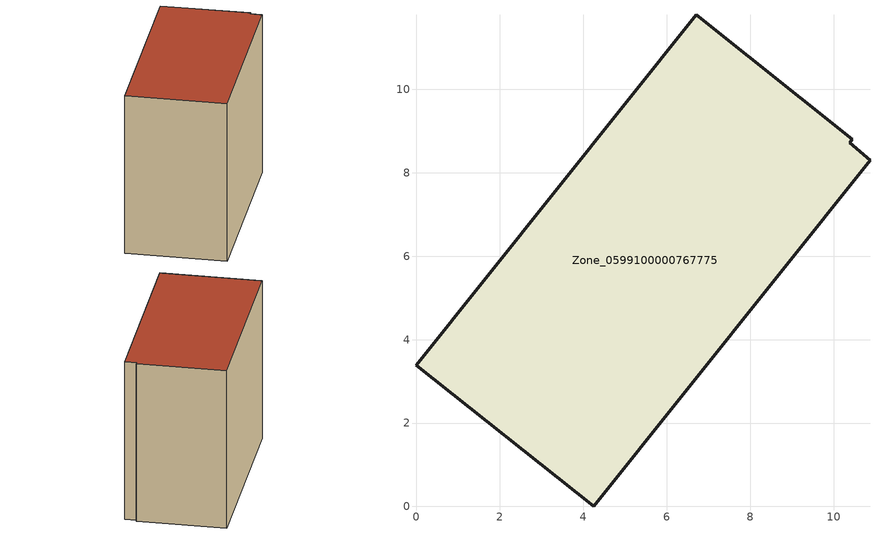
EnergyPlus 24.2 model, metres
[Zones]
Zone_0599100000767775
 floor ground (C_G): 6.71,11.8 10.45,8.81 10.38,8.72 10.87,8.31 4.25,0 0,3.39 z0.33
 wall outside (C_F): 0,3.39 4.25,0 10.87,8.31 10.38,8.72 10.45,8.81 6.71,11.8 0,3.39 z0.33:9.46
 roof outside (C_R): 10.45,8.81 6.71,11.8 0,3.39 4.25,0 10.87,8.31 10.38,8.72 z9.46
[BUILDING]
Pand.0599100000767775: North Axis=0; Terrain=City; Loads Convergence Tolerance Value=0.04; Temperature Convergence Tolerance Value=0.4; Solar Distribution=FullExterior; Maximum Number of Warmup Days=25; Minimum Number of Warmup Days=1
[Site:Location]
Rotterdam.The.Hague.AP_ZH_NLD Design_Conditions: Latitude=51.96; Longitude=4.45; Time Zone=1; Elevation=-4.5
[SITE:GROUNDTEMPERATURE:BUILDINGSURFACE]
18, 18, 18, 18, 18, 18, 18, 18, 18, 18, 18, 18
[MATERIAL] Thermal Absorptance=0.9; Solar Absorptance=0.7; Visible Absorptance=0.7
Name | Roughness | Thickness | Conductivity | Density | Specific Heat
G.TC.2006-2014 | MediumSmooth | 0.15 | 0.06 | 540 | 1210
F.TC.2006-2014 | Rough | 0.3 | 0.12 | 1920 | 840
R.TC.2006-2014 | MediumRough | 0.2 | 0.08 | 1500 | 1000
[CONSTRUCTION]
C_G: G.TC.2006-2014
C_F: F.TC.2006-2014
C_R: R.TC.2006-2014
[ZONE]
Zone_0599100000767775: Type=1; Multiplier=1; Ceiling Height=Autocalculate; Volume=Autocalculate; Floor Area=autocalculate; Part of Total Floor Area=Yes
[ZONEINFILTRATION:DESIGNFLOWRATE]
Infil_Zone_0599100000767775: Zone or ZoneList or Space or SpaceList=Zone_0599100000767775; Schedule=AlwaysOn; Design Flow Rate Calculation Method=Flow/Area; Flow Rate per Floor Area=0.0015; Constant Term Coefficient=1; Temperature Term Coefficient=0; Velocity Term Coefficient=0; Velocity Squared Term Coefficient=0
[HVACTEMPLATE:ZONE:IDEALLOADSAIRSYSTEM]
Zone_0599100000767775: Maximum Heating Supply Air Temperature=50; Minimum Cooling Supply Air Temperature=13; Maximum Heating Supply Air Humidity Ratio=0.0156; Minimum Cooling Supply Air Humidity Ratio=0.0077; Heating Limit=NoLimit; Cooling Limit=NoLimit; Dehumidification Control Type=ConstantSensibleHeatRatio; Cooling Sensible Heat Ratio=0.7; Dehumidification Setpoint=60; Humidification Control Type=None; Humidification Setpoint=30; Outdoor Air Method=None; Outdoor Air Flow Rate per Person=0.00944; Outdoor Air Flow Rate per Zone Floor Area=0; Outdoor Air Flow Rate per Zone=0; Demand Controlled Ventilation Type=None; Outdoor Air Economizer Type=NoEconomizer; Heat Recovery Type=None; Sensible Heat Recovery Effectiveness=0.7; Latent Heat Recovery Effectiveness=0.65
[ZONECONTROL:THERMOSTAT]
ThermostatControl_Zone_0599100000767775: Zone or ZoneList=Zone_0599100000767775; Control Type Schedule=DualSetpointControlType; Control 1=Thermostat_Zone_0599100000767775; Temperature Difference Between Cutout And Setpoint=0
[THERMOSTATSETPOINT:DUALSETPOINT]
Thermostat_Zone_0599100000767775: Heating Setpoint Temperature Schedule=HeatingSetpoint_Zone_0599100000767775; Cooling Setpoint Temperature Schedule=CoolingSetpoint_Zone_0599100000767775
[SCHEDULE:COMPACT]
HeatingSetpoint_Zone_0599100000767775: Through: 12/31, For: AllDays, Until: 24:00, 21
CoolingSetpoint_Zone_0599100000767775: Through: 12/31, For: AllDays, Until: 24:00, 24
DualSetpointControlType: Through: 12/31, For: AllDays, Until: 24:00, 4
AlwaysOn: Through: 12/31, For: AllDays, Until: 24:00, 1
